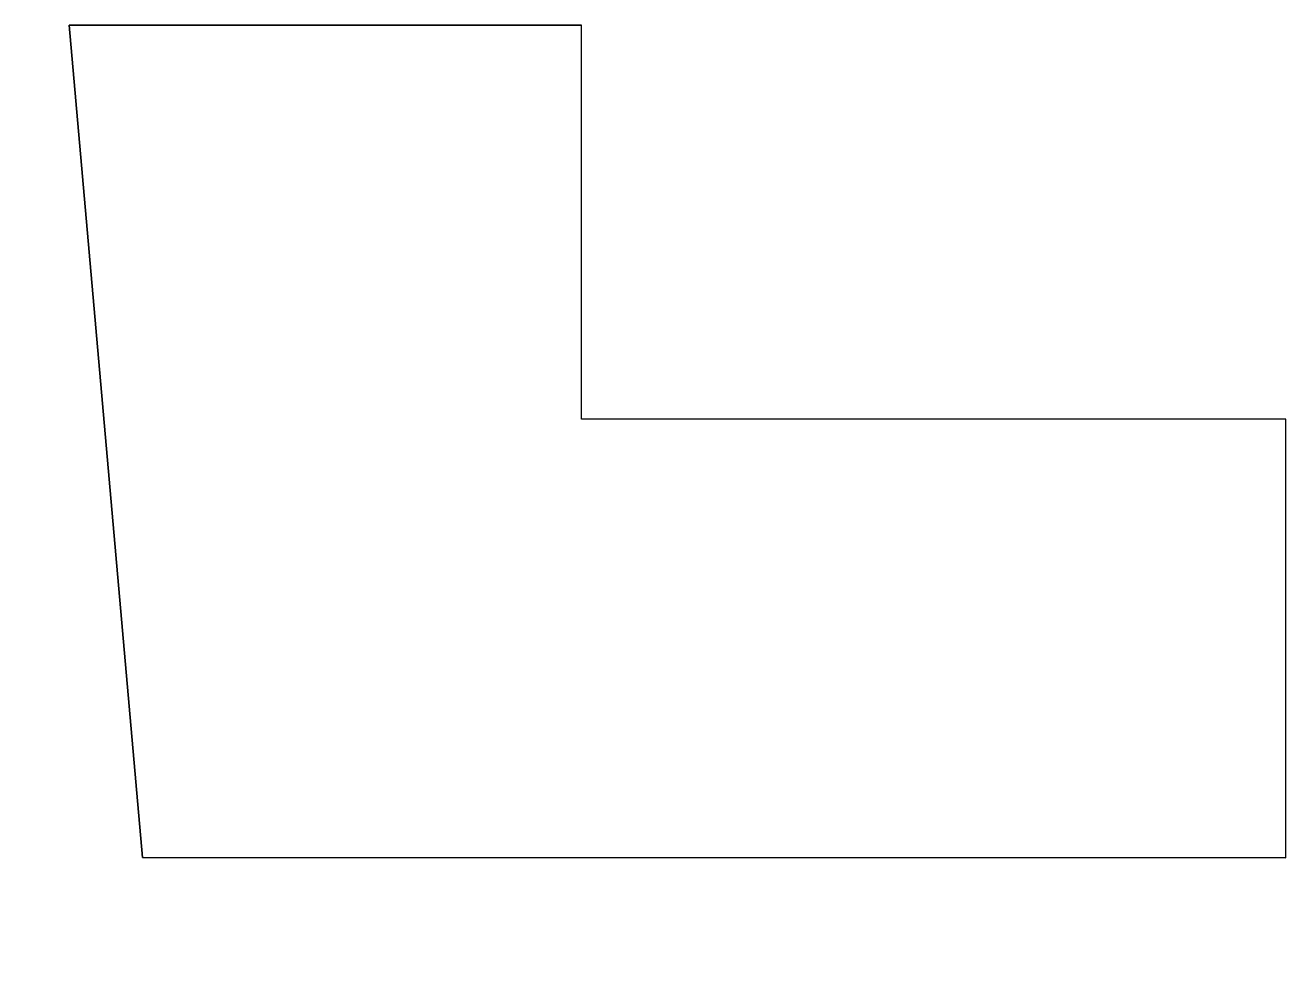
# Model space of a CAD drawing. Header units: inches. Extents: x 392906 to 410488, y -52747 to -40742.
# Drawn here: x 397709.8 to 398106.2, y -48881.1 to -48585.7 of the extents above; entities that cross this region are included whole.
import ezdxf

# ---------------------------------------------------------------- set-up
doc = ezdxf.new("R2010")
doc.units = ezdxf.units.IN
doc.header["$LTSCALE"] = 2
doc.header["$MEASUREMENT"] = 0
doc.layers.get('0').update_dxf_attribs({"linetype": 'CONTINUOUS'})
doc.layers.add('steps', color=253, linetype='CONTINUOUS', lineweight=20)

msp = doc.modelspace()

# ---------------------------------------------------------------- hatches: boundary and pattern name
at = {"layer": 'steps', "ltscale": 0.3}
h = msp.add_hatch(dxfattribs=at)
h.set_pattern_fill('ANSI31', scale=45, angle=45)
h.set_pattern_definition([(90, (-5700.8563, -2078.428), (-5.625, 0), [])])
h.paths.add_polyline_path([(397710.01, -48858.54), (397709.79, -48858.54), (397709.79, -48881.12), (397710.01, -48881.12)])

# ---------------------------------------------------------------- linework, layer by layer
at = {"ltscale": 0.5}
for p, q in [((397746.68, -48847.69), (397723.64, -48585.75)), ((397723.64, -48585.75), (397884.71, -48585.75)), ((397884.71, -48709.72), (397884.71, -48585.75)), ((398106.21, -48709.77), (397884.71, -48709.72)), ((398106.21, -48847.77), (398106.21, -48709.77)), ((398106.21, -48847.77), (397746.68, -48847.69))]:
    msp.add_line(p, q, dxfattribs=at)
msp.add_lwpolyline([(398106.21, -48709.77), (397884.71, -48709.72), (397884.71, -48585.75), (397723.64, -48585.75), (397746.68, -48847.69), (398106.21, -48847.77)], close=True, dxfattribs=at)

doc.saveas('drawing.dxf')
